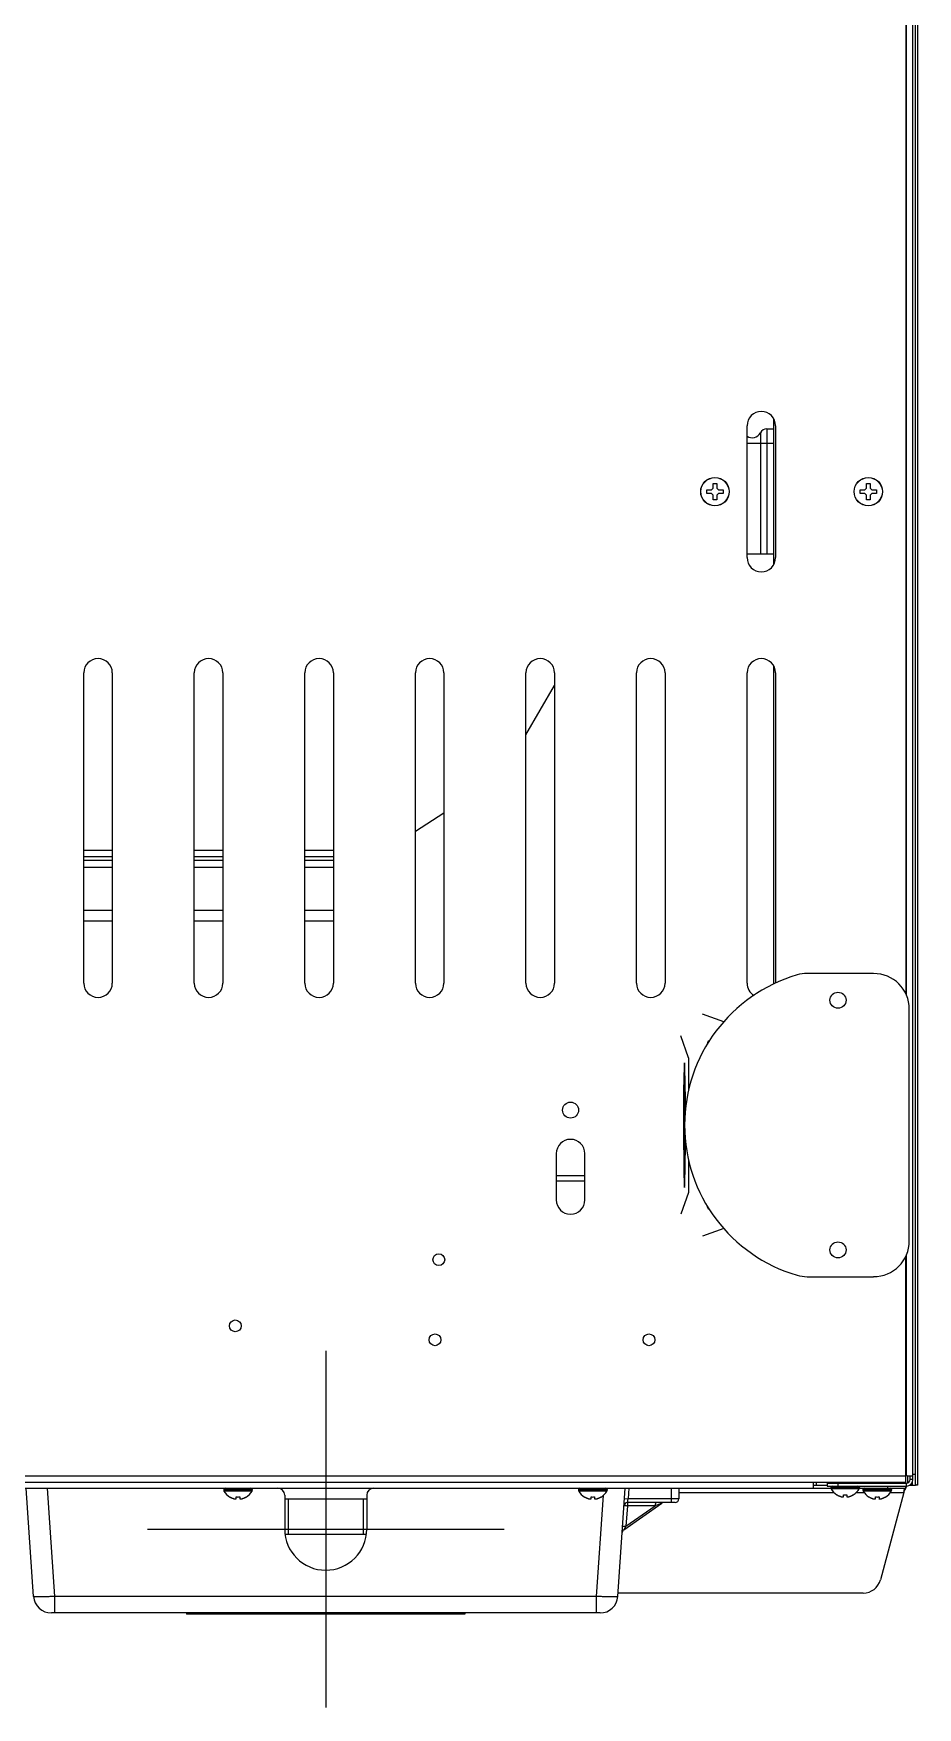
# Model space of a CAD drawing. Header units: millimetres. Extents: x -1319 to 3519, y -1539 to 2345.
# Drawn here: x 802.1 to 1050, y 1392.1 to 1861.5 of the extents above; entities that cross this region are included whole.
import ezdxf

# ---------------------------------------------------------------- set-up
doc = ezdxf.new("R2010")
doc.units = ezdxf.units.MM
doc.header["$LTSCALE"] = 65.395
doc.layers.get('0').update_dxf_attribs({"linetype": 'CONTINUOUS'})

msp = doc.modelspace()

# ---------------------------------------------------------------- linework, layer by layer
at = {"linetype": 'Continuous'}
for p, q in [((1048.66, 1456.04), (1048.66, 2216.44)), ((1049.96, 2215.64), (1049.96, 1454.44)), ((1049.96, 2215.64), (1049.96, 1454.44)), ((1049.27, 2212.64), (1049.27, 1457.44)), ((1046.66, 2133.67), (1046.66, 1592.21)), ((1046.86, 1591.78), (1046.86, 2134.1)), ((1002.16, 1714.54), (1002.16, 1751.54)), ((1009.66, 1712.61), (1009.66, 1753.47)), ((1010.16, 1751.54), (1010.16, 1714.54)), ((1002.16, 1746.63), (1009.66, 1746.63)), ((1005.9, 1749.52), (1005.9, 1715.63)), ((1007.69, 1750.63), (1009.66, 1750.63)), ((1007.69, 1750.63), (1007.69, 1715.63)), ((990.86, 1733.54), (992.16, 1733.54)), ((990.86, 1732.54), (990.86, 1733.54)), ((992.16, 1732.54), (990.86, 1732.54)), ((992.16, 1733.54), (992.66, 1734.04)), ((992.66, 1732.04), (992.16, 1732.54)), ((992.66, 1735.34), (993.66, 1735.34)), ((992.66, 1734.04), (992.66, 1735.34)), ((992.66, 1730.74), (992.66, 1732.04)), ((993.66, 1735.34), (993.66, 1734.04)), ((993.66, 1734.04), (994.16, 1733.54)), ((994.16, 1732.54), (993.66, 1732.04)), ((993.66, 1732.04), (993.66, 1730.74)), ((994.16, 1733.54), (995.46, 1733.54)), ((995.46, 1732.54), (994.16, 1732.54)), ((995.46, 1733.54), (995.46, 1732.54)), ((1033.86, 1733.54), (1035.16, 1733.54)), ((1033.86, 1732.54), (1033.86, 1733.54)), ((1035.16, 1732.54), (1033.86, 1732.54)), ((1035.16, 1733.54), (1035.66, 1734.04)), ((1035.66, 1732.04), (1035.16, 1732.54)), ((1035.66, 1735.34), (1036.66, 1735.34)), ((1035.66, 1734.04), (1035.66, 1735.34)), ((1035.66, 1730.74), (1035.66, 1732.04)), ((1036.66, 1735.34), (1036.66, 1734.04)), ((1036.66, 1734.04), (1037.16, 1733.54)), ((1037.16, 1732.54), (1036.66, 1732.04)), ((1036.66, 1732.04), (1036.66, 1730.74)), ((1037.16, 1733.54), (1038.46, 1733.54)), ((1038.46, 1732.54), (1037.16, 1732.54)), ((1038.46, 1733.54), (1038.46, 1732.54)), ((993.66, 1730.74), (992.66, 1730.74)), ((1036.66, 1730.74), (1035.66, 1730.74)), ((1002.16, 1715.63), (1009.66, 1715.63)), ((816.16, 1595.24), (816.16, 1682.24)), ((824.16, 1682.24), (824.16, 1595.24)), ((847.16, 1595.24), (847.16, 1682.24)), ((855.16, 1682.24), (855.16, 1595.24)), ((878.16, 1595.24), (878.16, 1682.24)), ((886.16, 1682.24), (886.16, 1595.24)), ((909.16, 1595.24), (909.16, 1682.24)), ((917.16, 1682.24), (917.16, 1595.24)), ((940.16, 1595.24), (940.16, 1682.24)), ((948.16, 1682.24), (948.16, 1595.24)), ((971.16, 1595.24), (971.16, 1682.24)), ((979.16, 1682.24), (979.16, 1595.24)), ((1002.16, 1595.24), (1002.16, 1682.24)), ((1009.66, 1594.96), (1009.66, 1684.17)), ((1010.16, 1682.24), (1010.16, 1595.24)), ((940.16, 1664.85), (948.16, 1678.71)), ((909.16, 1637.85), (917.16, 1642.95)), ((824.16, 1632.44), (816.16, 1632.44)), ((824.16, 1630.64), (816.16, 1630.64)), ((824.16, 1629.64), (816.16, 1629.64)), ((855.16, 1632.44), (847.16, 1632.44)), ((855.16, 1630.64), (847.16, 1630.64)), ((855.16, 1629.64), (847.16, 1629.64)), ((886.16, 1632.44), (878.16, 1632.44)), ((886.16, 1630.64), (878.16, 1630.64)), ((886.16, 1629.64), (878.16, 1629.64)), ((824.16, 1627.64), (816.16, 1627.64)), ((855.16, 1627.64), (847.16, 1627.64)), ((886.16, 1627.64), (878.16, 1627.64)), ((824.16, 1615.64), (816.16, 1615.64)), ((855.16, 1615.64), (847.16, 1615.64)), ((886.16, 1615.64), (878.16, 1615.64)), ((824.16, 1612.64), (816.16, 1612.64)), ((855.16, 1612.64), (847.16, 1612.64)), ((886.16, 1612.64), (878.16, 1612.64)), ((1037.66, 1597.94), (1019, 1597.94)), ((995.62, 1584.38), (989.67, 1586.54)), ((1047.66, 1522.94), (1047.66, 1587.94)), ((985.78, 1574.29), (983.56, 1580.43)), ((985.78, 1574.29), (985.78, 1565.18)), ((984.46, 1569.62), (984.46, 1569.35)), ((984.49, 1567.28), (984.49, 1567.33)), ((984.53, 1565.84), (984.56, 1564.77)), ((984.56, 1564.71), (984.53, 1563.65)), ((984.61, 1565.97), (984.57, 1567.03)), ((984.57, 1562.45), (984.61, 1563.52)), ((984.65, 1567.03), (984.61, 1565.97)), ((984.61, 1563.52), (984.65, 1562.45)), ((984.65, 1564.77), (984.69, 1565.84)), ((984.69, 1563.65), (984.65, 1564.71)), ((984.72, 1567.33), (984.72, 1567.28)), ((984.74, 1566.18), (984.75, 1565.97)), ((984.75, 1565.97), (984.75, 1565.96)), ((984.75, 1565.96), (984.75, 1565.84)), ((984.76, 1564.77), (984.77, 1564.72)), ((984.78, 1563.87), (984.78, 1563.65)), ((984.78, 1563.65), (984.78, 1563.53)), ((984.78, 1563.53), (984.78, 1563.52)), ((984.79, 1562.46), (984.79, 1562.21)), ((984.79, 1562.21), (984.8, 1561.55)), ((984.84, 1561.55), (984.83, 1562.21)), ((984.4, 1554.56), (984.4, 1554.68)), ((984.52, 1554.17), (984.52, 1553.91)), ((984.68, 1554.68), (984.54, 1554.68)), ((984.52, 1550.4), (984.52, 1550.11)), ((984.63, 1553.33), (984.53, 1550.78)), ((984.54, 1553.41), (984.63, 1553.41)), ((984.54, 1549.6), (984.68, 1549.6)), ((984.59, 1550.94), (984.69, 1553.49)), ((984.68, 1550.87), (984.59, 1550.87)), ((984.7, 1550.11), (984.7, 1550.36)), ((984.81, 1550.87), (984.8, 1550.46)), ((984.8, 1550.46), (984.8, 1550.36)), ((984.8, 1550.36), (984.8, 1550.11)), ((984.8, 1550.11), (984.8, 1549.6)), ((984.81, 1550.94), (984.81, 1550.87)), ((948.66, 1547.44), (948.66, 1534.44)), ((956.66, 1534.44), (956.66, 1547.44)), ((984.63, 1548.46), (984.54, 1548.46)), ((984.54, 1546.98), (984.62, 1546.98)), ((984.62, 1544.95), (984.54, 1544.95)), ((984.75, 1544.77), (984.74, 1544.61)), ((984.75, 1544.95), (984.75, 1544.77)), ((984.78, 1547.32), (984.78, 1547.11)), ((984.78, 1547.11), (984.78, 1546.98)), ((984.83, 1548.46), (984.83, 1548.53)), ((985.78, 1545.69), (985.78, 1536.58)), ((956.66, 1541.24), (948.66, 1541.24)), ((956.66, 1539.74), (948.66, 1539.74)), ((984.43, 1543.46), (984.43, 1543.34)), ((984.46, 1541.29), (984.46, 1541.25)), ((984.5, 1543.46), (984.49, 1543.59)), ((984.54, 1543.47), (984.63, 1543.47)), ((984.72, 1543.59), (984.72, 1543.47)), ((984.75, 1541.26), (984.75, 1541.27)), ((985.78, 1536.58), (983.56, 1530.45)), ((995.62, 1526.49), (989.67, 1524.34)), ((1046.66, 1455.24), (1046.66, 1518.67)), ((1046.86, 1457.38), (1046.86, 1519.1)), ((1019, 1512.94), (1037.66, 1512.94)), ((1046.66, 1457.04), (190.66, 1457.04)), ((1046.66, 1455.24), (190.66, 1455.24)), ((1020.66, 1455.24), (1020.66, 1453.64)), ((1021.66, 1454.44), (1021.66, 1455.24)), ((1028.06, 1455.15), (1027.91, 1455.24)), ((1028.06, 1455.15), (1031.26, 1455.15)), ((1028.06, 1455.04), (1028.06, 1455.15)), ((1031.26, 1455.15), (1031.41, 1455.24)), ((1031.26, 1455.04), (1031.26, 1455.15)), ((1036.73, 1455.04), (1037.06, 1455.23)), ((1037.06, 1455.23), (1037.06, 1455.24)), ((1037.06, 1455.23), (1040.26, 1455.23)), ((1040.26, 1455.23), (1040.26, 1455.24)), ((1040.59, 1455.04), (1040.26, 1455.23)), ((1046.86, 1457.38), (1046.66, 1457.73)), ((1047.14, 1457.04), (1047.02, 1457.04)), ((1047.86, 1457.04), (1047.14, 1457.04)), ((1047.16, 1457.04), (1047.16, 1455.09)), ((1048.66, 1457.04), (1047.86, 1457.04)), ((1047.86, 1456.04), (1047.86, 1457.04)), ((1048.66, 1456.04), (1047.86, 1456.04)), ((1049.27, 1457.44), (1048.66, 1457.44)), ((211.66, 1453.64), (1025.66, 1453.64)), ((802.09, 1423.3), (800.01, 1453.64)), ((808.08, 1423.3), (806, 1453.64)), ((863.41, 1453.24), (855.41, 1453.24)), ((855.41, 1453.24), (855.41, 1453.04)), ((863.41, 1453.04), (855.41, 1453.04)), ((863.36, 1452.84), (855.46, 1452.84)), ((857.11, 1451.16), (857.11, 1451.19)), ((858.91, 1450.64), (858.91, 1451.19)), ((859.91, 1451.19), (859.91, 1450.64)), ((861.71, 1451.19), (861.71, 1451.16)), ((863.41, 1453.24), (863.41, 1453.04)), ((872.51, 1451.64), (872.51, 1442.14)), ((872.51, 1450.64), (895.51, 1450.64)), ((873.51, 1450.64), (873.51, 1440.64)), ((894.51, 1450.64), (894.51, 1440.64)), ((895.51, 1451.64), (895.51, 1442.14)), ((962.91, 1453.24), (954.91, 1453.24)), ((954.91, 1453.24), (954.91, 1453.04)), ((962.91, 1453.04), (954.91, 1453.04)), ((962.86, 1452.84), (954.96, 1452.84)), ((956.61, 1451.16), (956.61, 1451.19)), ((958.41, 1450.64), (958.41, 1451.19)), ((959.41, 1451.19), (959.41, 1450.64)), ((959.94, 1423.3), (961.89, 1451.69)), ((961.21, 1451.19), (961.21, 1451.16)), ((962.91, 1453.24), (962.91, 1453.04)), ((965.93, 1423.3), (968.01, 1453.64)), ((967.81, 1450.71), (968.81, 1450.64)), ((968.67, 1449.64), (968.81, 1450.64)), ((969.01, 1453.64), (968.81, 1450.64)), ((983.01, 1450.64), (968.81, 1450.64)), ((981.01, 1449.64), (981.01, 1453.64)), ((983.01, 1453.64), (983.01, 1450.64)), ((983.01, 1452.44), (1026.51, 1452.44)), ((1020.66, 1454.44), (1024.66, 1454.44)), ((1024.66, 1455.04), (1046.86, 1455.04)), ((1024.66, 1455.04), (1024.66, 1454.24)), ((1024.66, 1454.24), (1046.86, 1454.24)), ((1033.66, 1453.84), (1025.66, 1453.84)), ((1025.66, 1453.84), (1025.66, 1453.64)), ((1033.66, 1453.64), (1025.66, 1453.64)), ((1033.61, 1453.44), (1025.71, 1453.44)), ((1027.36, 1451.76), (1027.36, 1451.79)), ((1027.66, 1455.04), (1027.66, 1454.24)), ((1029.16, 1451.24), (1029.16, 1451.79)), ((1030.16, 1451.79), (1030.16, 1451.24)), ((1031.96, 1451.79), (1031.96, 1451.76)), ((1032.81, 1452.44), (1035, 1452.44)), ((1033.66, 1453.84), (1033.66, 1453.64)), ((1033.66, 1453.64), (1046.66, 1453.64)), ((1042.66, 1453.24), (1034.66, 1453.24)), ((1034.66, 1453.24), (1034.66, 1453.04)), ((1042.66, 1453.04), (1034.66, 1453.04)), ((1042.61, 1452.84), (1034.71, 1452.84)), ((1036.36, 1451.16), (1036.36, 1451.19)), ((1038.16, 1450.64), (1038.16, 1451.19)), ((1039.16, 1451.19), (1039.16, 1450.64)), ((1046.12, 1452.44), (1039.56, 1427.94)), ((1040.96, 1451.19), (1040.96, 1451.16)), ((1041.66, 1453.64), (1041.66, 1454.24)), ((1042.32, 1452.44), (1046.12, 1452.44)), ((1042.66, 1453.24), (1042.66, 1453.04)), ((1046.66, 1453.44), (1046.66, 1454.24)), ((1046.86, 1454.24), (1046.86, 1455.04)), ((1047.68, 1454.44), (1049.43, 1454.44)), ((1048.16, 1454.8), (1048.16, 1454.44)), ((1049.96, 1454.44), (1049.43, 1454.44)), ((967.58, 1441.99), (978.25, 1449.46)), ((968.61, 1448.72), (968.21, 1442.97)), ((968.21, 1442.97), (976.43, 1448.72)), ((976.43, 1448.72), (968.61, 1448.72)), ((982.01, 1449.64), (968.67, 1449.64)), ((978.25, 1449.46), (976.43, 1448.72)), ((968.21, 1442.97), (967.58, 1441.99)), ((895.4, 1440.64), (872.62, 1440.64)), ((959.94, 1423.3), (808.08, 1423.3)), ((808.08, 1418.64), (808.08, 1423.3)), ((959.94, 1418.64), (959.94, 1423.3)), ((1034.73, 1424.24), (965.99, 1424.24)), ((960.94, 1418.64), (807.08, 1418.64)), ((845.01, 1418.64), (845.01, 1418.34)), ((923.01, 1418.34), (845.01, 1418.34)), ((861.46, 1418.64), (861.46, 1418.34)), ((864.96, 1418.64), (864.96, 1418.34)), ((903.06, 1418.64), (903.06, 1418.34)), ((906.56, 1418.64), (906.56, 1418.34)), ((923.01, 1418.64), (923.01, 1418.34))]:
    msp.add_line(p, q, dxfattribs=at)
at = {"color": 1}
for p, q in [((884.01, 1492.14), (884.01, 1392.14)), ((834.01, 1442.14), (934.01, 1442.14))]:
    msp.add_line(p, q, dxfattribs=at)
at = {"linetype": 'Continuous'}
for centre, radius in [((993.16, 1733.04), 4), ((993.16, 1733.04), 3.95), ((1036.16, 1733.04), 4), ((1036.16, 1733.04), 3.95), ((1027.66, 1590.44), 2.25), ((952.66, 1559.64), 2.25), ((1027.66, 1520.44), 2.25), ((915.72, 1517.7), 1.65), ((858.66, 1499.15), 1.65), ((914.66, 1495.24), 1.65), ((974.66, 1495.24), 1.65)]:
    msp.add_circle(centre, radius, dxfattribs=at)
for centre, radius, start, end in [((1006.16, 1751.54), 4, 0, 180), ((1003.66, 1750.63), 2.5, 232.6371, 333.6122), ((1007.69, 1748.63), 2, 90, 153.6122), ((1006.16, 1714.54), 4, 180, 0), ((820.16, 1682.24), 4, 0, 180), ((851.16, 1682.24), 4, 0, 180), ((882.16, 1682.24), 4, 0, 180), ((913.16, 1682.24), 4, 0, 180), ((944.16, 1682.24), 4, 0, 180), ((975.16, 1682.24), 4, 0, 180), ((1006.16, 1682.24), 4, 0, 180), ((1028.53, 1555.44), 43.87, 106.3369, 253.6631), ((1019, 1587.94), 10, 90, 106.3369), ((820.16, 1595.24), 4, 180, 0), ((851.16, 1595.24), 4, 180, 0), ((882.16, 1595.24), 4, 180, 0), ((913.16, 1595.24), 4, 180, 0), ((944.16, 1595.24), 4, 180, 0), ((975.16, 1595.24), 4, 180, 0), ((1006.16, 1595.24), 4, 180, 239.2846), ((992.16, 1577.93), 1.25, 118.13, 179.9987), ((1352.71, 1562.7), 368.32, 178.9653, 179.2867), ((588.43, 1562.25), 396.39, 0.7281, 1.0661), ((789.44, 1562.94), 195.33, 1.1308, 1.2734), ((755.75, 1562.27), 229.02, 0.9771, 1.131), ((639.02, 1560.36), 345.77, 0.7314, 0.9078), ((201.04, 1557.72), 783.81, 0.32816, 0.69929), ((1885.14, 1555.45), 900.74, 179.56982, 180.04896), ((1071.65, 1558.69), 87.13, 179.1478, 180.8485), ((118.3, 1555.68), 866.52, 0.15692, 0.29051), ((-153.14, 1555.7), 1137.99, 0.14861, 0.29479), ((952.66, 1547.44), 4, 0, 180), ((1810.58, 1555.05), 826.18, 180.11425, 180.37838), ((108.12, 1555.23), 876.69, 359.71973, 359.84303), ((1561.6, 1550.97), 577.22, 180.59822, 180.74518), ((1537.63, 1553.02), 553.22, 180.4726, 180.626), ((1368.44, 1551.08), 384.02, 180.6132, 180.9163), ((1186.75, 1548.1), 202.3, 180.8938, 181.2772), ((778.31, 1548.16), 206.47, 358.7311, 359.0137), ((573.24, 1551.45), 411.56, 359.0941, 359.3769), ((431.66, 1550.69), 553.17, 359.2518, 359.4052), ((260.74, 1552.5), 724.1, 359.40242, 359.56308), ((1351.39, 1548.19), 366.99, 180.7561, 181.0765), ((649.59, 1547.69), 335.22, 358.9024, 359.2783), ((952.66, 1534.44), 4, 180, 0), ((992.16, 1532.94), 1.25, 180.0014, 241.8703), ((1019, 1522.94), 10, 253.6631, 270), ((972.29, 1423.5), 81.91, 24.1704, 24.4363), ((989.84, 1410.75), 73.66, 38.9326, 39.2798), ((1046.86, 1456.04), 1.8, 270, 0), ((1046.86, 1456.04), 1, 270, 0), ((855.81, 1453.24), 0.4, 90, 180), ((855.81, 1453.04), 0.4, 180, 210.3012), ((859.61, 1455.26), 4.8, 210.3012, 238.6273), ((859.61, 1455.26), 4.8, 210.3012, 238.6273), ((859.6, 1455.24), 4.75, 238.4659, 241.0313), ((859.59, 1455.24), 4.75, 241.0316, 241.9926), ((859.59, 1455.24), 4.75, 241.9926, 243.3187), ((859.59, 1455.24), 4.74, 243.3188, 244.4598), ((859.59, 1455.23), 4.74, 244.4598, 245.4278), ((859.59, 1455.23), 4.73, 245.4278, 246.6825), ((859.59, 1455.22), 4.73, 246.6826, 247.4526), ((859.58, 1455.22), 4.72, 247.4524, 248.9975), ((859.58, 1455.21), 4.72, 248.9977, 249.4819), ((859.58, 1455.2), 4.7, 249.4813, 251.5344), ((859.57, 1455.18), 4.68, 251.535, 252.6227), ((859.57, 1455.16), 4.67, 252.6228, 253.6051), ((859.56, 1455.13), 4.64, 253.6036, 255.6824), ((858.66, 1452.63), 2.01, 262.7259, 264.7415), ((858.66, 1452.61), 1.98, 264.7442, 265.3991), ((858.66, 1452.6), 1.97, 265.3984, 266.7833), ((858.66, 1452.59), 1.96, 266.7841, 267.6235), ((858.66, 1452.58), 1.96, 267.6234, 268.8455), ((858.66, 1452.58), 1.95, 268.8459, 270.9258), ((858.66, 1452.58), 1.95, 270.9261, 271.9964), ((858.66, 1452.59), 1.96, 271.9964, 273.0228), ((858.66, 1452.6), 1.97, 273.0233, 274.286), ((858.66, 1452.61), 1.98, 274.2856, 275.1372), ((858.66, 1452.63), 2.01, 275.1401, 277.2744), ((859.41, 1454.96), 3.8, 262.4351, 277.5649), ((860.16, 1452.63), 2.01, 262.7256, 264.8598), ((860.16, 1452.61), 1.98, 264.8627, 265.7144), ((860.16, 1452.6), 1.97, 265.714, 266.9766), ((860.16, 1452.59), 1.96, 266.9771, 268.0037), ((860.16, 1452.58), 1.95, 268.0037, 269.0738), ((860.16, 1452.58), 1.95, 269.0741, 270.1995), ((860.16, 1452.58), 1.95, 270.1995, 271.1541), ((860.16, 1452.58), 1.95, 271.1545, 272.3767), ((860.16, 1452.59), 1.96, 272.3765, 273.2159), ((860.16, 1452.6), 1.97, 273.2167, 274.6016), ((860.16, 1452.61), 1.98, 274.6009, 275.2558), ((860.16, 1452.63), 2.01, 275.2585, 277.2741), ((859.26, 1455.13), 4.64, 284.3176, 286.3964), ((859.25, 1455.16), 4.67, 286.3949, 287.3772), ((859.25, 1455.18), 4.68, 287.3773, 288.465), ((859.24, 1455.2), 4.7, 288.4656, 290.5187), ((859.24, 1455.21), 4.72, 290.5181, 291.0023), ((859.24, 1455.22), 4.72, 291.0025, 292.5476), ((859.23, 1455.22), 4.73, 292.5474, 293.3174), ((859.23, 1455.23), 4.73, 293.3175, 294.5722), ((859.23, 1455.23), 4.74, 294.5722, 295.5402), ((859.23, 1455.24), 4.74, 295.5402, 296.6812), ((859.23, 1455.24), 4.75, 296.6813, 298.0074), ((859.23, 1455.24), 4.75, 298.0074, 298.9684), ((859.22, 1455.24), 4.75, 298.9687, 301.5341), ((859.21, 1455.26), 4.8, 301.3727, 329.6988), ((859.21, 1455.26), 4.8, 301.3727, 329.6988), ((863.01, 1453.24), 0.4, 0, 90), ((863.01, 1453.04), 0.4, 329.6988, 0), ((870.51, 1451.64), 2, 0, 90), ((897.51, 1451.64), 2, 90, 180), ((955.31, 1453.24), 0.4, 90, 180), ((955.31, 1453.04), 0.4, 180, 210.3012), ((959.11, 1455.26), 4.8, 210.3012, 238.6273), ((959.11, 1455.26), 4.8, 210.3012, 238.6273), ((959.1, 1455.24), 4.75, 238.4659, 241.0313), ((959.09, 1455.24), 4.75, 241.0316, 241.9926), ((959.09, 1455.24), 4.75, 241.9926, 243.3187), ((959.09, 1455.24), 4.74, 243.3188, 244.4598), ((959.09, 1455.23), 4.74, 244.4598, 245.4278), ((959.09, 1455.23), 4.73, 245.4278, 246.6825), ((959.09, 1455.22), 4.73, 246.6826, 247.4526), ((959.08, 1455.22), 4.72, 247.4524, 248.9975), ((959.08, 1455.21), 4.72, 248.9977, 249.4819), ((959.08, 1455.2), 4.7, 249.4813, 251.5344), ((959.07, 1455.18), 4.68, 251.535, 252.6227), ((959.07, 1455.16), 4.67, 252.6228, 253.6051), ((959.06, 1455.13), 4.64, 253.6036, 255.6824), ((958.16, 1452.63), 2.01, 262.7259, 264.7415), ((958.16, 1452.61), 1.98, 264.7442, 265.3991), ((958.16, 1452.6), 1.97, 265.3984, 266.7833), ((958.16, 1452.59), 1.96, 266.7841, 267.6235), ((958.16, 1452.58), 1.96, 267.6234, 268.8455), ((958.16, 1452.58), 1.95, 268.8459, 270.9258), ((958.16, 1452.58), 1.95, 270.9261, 271.9964), ((958.16, 1452.59), 1.96, 271.9964, 273.0228), ((958.16, 1452.6), 1.97, 273.0233, 274.286), ((958.16, 1452.61), 1.98, 274.2856, 275.1372), ((958.16, 1452.63), 2.01, 275.1401, 277.2744), ((958.91, 1454.96), 3.8, 262.4351, 277.5649), ((959.66, 1452.63), 2.01, 262.7256, 264.8598), ((959.66, 1452.61), 1.98, 264.8627, 265.7144), ((959.66, 1452.6), 1.97, 265.714, 266.9766), ((959.66, 1452.59), 1.96, 266.9771, 268.0037), ((959.66, 1452.58), 1.95, 268.0037, 269.0738), ((959.66, 1452.58), 1.95, 269.0741, 270.1995), ((959.66, 1452.58), 1.95, 270.1995, 271.1541), ((959.66, 1452.58), 1.95, 271.1545, 272.3767), ((959.66, 1452.59), 1.96, 272.3765, 273.2159), ((959.66, 1452.6), 1.97, 273.2167, 274.6016), ((959.66, 1452.61), 1.98, 274.6009, 275.2558), ((959.66, 1452.63), 2.01, 275.2585, 277.2741), ((958.76, 1455.13), 4.64, 284.3176, 286.3964), ((958.75, 1455.16), 4.67, 286.3949, 287.3772), ((958.75, 1455.18), 4.68, 287.3773, 288.465), ((958.74, 1455.2), 4.7, 288.4656, 290.5187), ((958.74, 1455.21), 4.72, 290.5181, 291.0023), ((958.74, 1455.22), 4.72, 291.0025, 292.5476), ((958.73, 1455.22), 4.73, 292.5474, 293.3174), ((958.73, 1455.23), 4.73, 293.3175, 294.5722), ((958.73, 1455.23), 4.74, 294.5722, 295.5402), ((958.73, 1455.24), 4.74, 295.5402, 296.6812), ((958.73, 1455.24), 4.75, 296.6813, 298.0074), ((958.73, 1455.24), 4.75, 298.0074, 298.9684), ((958.72, 1455.24), 4.75, 298.9687, 301.5341), ((958.71, 1455.26), 4.8, 301.3727, 329.6988), ((958.71, 1455.26), 4.8, 301.3727, 329.6988), ((962.51, 1453.24), 0.4, 0, 90), ((962.51, 1453.04), 0.4, 329.6988, 0), ((982.01, 1450.64), 1, 270, 0), ((1026.06, 1453.84), 0.4, 90, 180), ((1026.06, 1453.64), 0.4, 180, 210.3012), ((1029.86, 1455.86), 4.8, 210.3012, 238.6273), ((1029.86, 1455.86), 4.8, 210.3012, 238.6273), ((1029.85, 1455.84), 4.75, 238.4659, 241.0313), ((1029.84, 1455.84), 4.75, 241.0316, 241.9926), ((1029.84, 1455.84), 4.75, 241.9926, 243.3187), ((1029.84, 1455.84), 4.74, 243.3188, 244.4598), ((1029.84, 1455.83), 4.74, 244.4598, 245.4278), ((1029.84, 1455.83), 4.73, 245.4278, 246.6825), ((1029.84, 1455.82), 4.73, 246.6826, 247.4526), ((1029.83, 1455.82), 4.72, 247.4524, 248.9975), ((1029.83, 1455.81), 4.72, 248.9977, 249.4819), ((1029.83, 1455.8), 4.7, 249.4813, 251.5344), ((1029.82, 1455.78), 4.68, 251.535, 252.6227), ((1029.82, 1455.76), 4.67, 252.6228, 253.6051), ((1029.81, 1455.73), 4.64, 253.6036, 255.6824), ((1028.91, 1453.23), 2.01, 262.7259, 264.7415), ((1028.91, 1453.21), 1.98, 264.7442, 265.3991), ((1028.91, 1453.2), 1.97, 265.3984, 266.7833), ((1028.91, 1453.19), 1.96, 266.7841, 267.6235), ((1028.91, 1453.18), 1.96, 267.6234, 268.8455), ((1028.91, 1453.18), 1.95, 268.8459, 270.9258), ((1028.91, 1453.18), 1.95, 270.9261, 271.9964), ((1028.91, 1453.19), 1.96, 271.9964, 273.0228), ((1028.91, 1453.2), 1.97, 273.0233, 274.286), ((1028.91, 1453.21), 1.98, 274.2856, 275.1372), ((1028.91, 1453.23), 2.01, 275.1401, 277.2744), ((1029.66, 1455.56), 3.8, 262.4351, 277.5649), ((1030.41, 1453.23), 2.01, 262.7256, 264.8598), ((1030.41, 1453.21), 1.98, 264.8627, 265.7144), ((1030.41, 1453.2), 1.97, 265.714, 266.9766), ((1030.41, 1453.19), 1.96, 266.9771, 268.0037), ((1030.41, 1453.18), 1.95, 268.0037, 269.0738), ((1030.41, 1453.18), 1.95, 269.0741, 270.1995), ((1030.41, 1453.18), 1.95, 270.1995, 271.1541), ((1030.41, 1453.18), 1.95, 271.1545, 272.3767), ((1030.41, 1453.19), 1.96, 272.3765, 273.2159), ((1030.41, 1453.2), 1.97, 273.2167, 274.6016), ((1030.41, 1453.21), 1.98, 274.6009, 275.2558), ((1030.41, 1453.23), 2.01, 275.2585, 277.2741), ((1029.51, 1455.73), 4.64, 284.3176, 286.3964), ((1029.5, 1455.76), 4.67, 286.3949, 287.3772), ((1029.5, 1455.78), 4.68, 287.3773, 288.465), ((1029.49, 1455.8), 4.7, 288.4656, 290.5187), ((1029.49, 1455.81), 4.72, 290.5181, 291.0023), ((1029.49, 1455.82), 4.72, 291.0025, 292.5476), ((1029.48, 1455.82), 4.73, 292.5474, 293.3174), ((1029.48, 1455.83), 4.73, 293.3175, 294.5722), ((1029.48, 1455.83), 4.74, 294.5722, 295.5402), ((1029.48, 1455.84), 4.74, 295.5402, 296.6812), ((1029.48, 1455.84), 4.75, 296.6813, 298.0074), ((1029.48, 1455.84), 4.75, 298.0074, 298.9684), ((1029.47, 1455.84), 4.75, 298.9687, 301.5341), ((1029.46, 1455.86), 4.8, 301.3727, 329.6988), ((1029.46, 1455.86), 4.8, 301.3727, 329.6988), ((1033.26, 1453.84), 0.4, 0, 90), ((1033.26, 1453.64), 0.4, 329.6988, 0), ((1035.06, 1453.24), 0.4, 90, 180), ((1035.06, 1453.04), 0.4, 180, 210.3012), ((1038.86, 1455.26), 4.8, 210.3012, 238.6273), ((1038.86, 1455.26), 4.8, 210.3012, 238.6273), ((1038.85, 1455.24), 4.75, 238.4659, 241.0313), ((1038.84, 1455.24), 4.75, 241.0316, 241.9926), ((1038.84, 1455.24), 4.75, 241.9926, 243.3187), ((1038.84, 1455.24), 4.74, 243.3188, 244.4598), ((1038.84, 1455.23), 4.74, 244.4598, 245.4278), ((1038.84, 1455.23), 4.73, 245.4278, 246.6825), ((1038.84, 1455.22), 4.73, 246.6826, 247.4526), ((1038.83, 1455.22), 4.72, 247.4524, 248.9975), ((1038.83, 1455.21), 4.72, 248.9977, 249.4819), ((1038.83, 1455.2), 4.7, 249.4813, 251.5344), ((1038.82, 1455.18), 4.68, 251.535, 252.6227), ((1038.82, 1455.16), 4.67, 252.6228, 253.6051), ((1038.81, 1455.13), 4.64, 253.6036, 255.6824), ((1037.91, 1452.63), 2.01, 262.7259, 264.7415), ((1037.91, 1452.61), 1.98, 264.7442, 265.3991), ((1037.91, 1452.6), 1.97, 265.3984, 266.7833), ((1037.91, 1452.59), 1.96, 266.7841, 267.6235), ((1037.91, 1452.58), 1.96, 267.6234, 268.8455), ((1037.91, 1452.58), 1.95, 268.8459, 270.9258), ((1037.91, 1452.58), 1.95, 270.9261, 271.9964), ((1037.91, 1452.59), 1.96, 271.9964, 273.0228), ((1037.91, 1452.6), 1.97, 273.0233, 274.286), ((1037.91, 1452.61), 1.98, 274.2856, 275.1372), ((1037.91, 1452.63), 2.01, 275.1401, 277.2744), ((1038.66, 1454.96), 3.8, 262.4351, 277.5649), ((1039.41, 1452.63), 2.01, 262.7256, 264.8598), ((1039.41, 1452.61), 1.98, 264.8627, 265.7144), ((1039.41, 1452.6), 1.97, 265.714, 266.9766), ((1039.41, 1452.59), 1.96, 266.9771, 268.0037), ((1039.41, 1452.58), 1.95, 268.0037, 269.0738), ((1039.41, 1452.58), 1.95, 269.0741, 270.1995), ((1039.41, 1452.58), 1.95, 270.1995, 271.1541), ((1039.41, 1452.58), 1.95, 271.1545, 272.3767), ((1039.41, 1452.59), 1.96, 272.3765, 273.2159), ((1039.41, 1452.6), 1.97, 273.2167, 274.6016), ((1039.41, 1452.61), 1.98, 274.6009, 275.2558), ((1039.41, 1452.63), 2.01, 275.2585, 277.2741), ((1038.51, 1455.13), 4.64, 284.3176, 286.3964), ((1038.5, 1455.16), 4.67, 286.3949, 287.3772), ((1038.5, 1455.18), 4.68, 287.3773, 288.465), ((1038.49, 1455.2), 4.7, 288.4656, 290.5187), ((1038.49, 1455.21), 4.72, 290.5181, 291.0023), ((1038.49, 1455.22), 4.72, 291.0025, 292.5476), ((1038.48, 1455.22), 4.73, 292.5474, 293.3174), ((1038.48, 1455.23), 4.73, 293.3175, 294.5722), ((1038.48, 1455.23), 4.74, 294.5722, 295.5402), ((1038.48, 1455.24), 4.74, 295.5402, 296.6812), ((1038.48, 1455.24), 4.75, 296.6813, 298.0074), ((1038.48, 1455.24), 4.75, 298.0074, 298.9684), ((1038.47, 1455.24), 4.75, 298.9687, 301.5341), ((1038.46, 1455.26), 4.8, 301.3727, 329.6988), ((1038.46, 1455.26), 4.8, 301.3727, 329.6988), ((1042.26, 1453.24), 0.4, 0, 90), ((1042.26, 1453.04), 0.4, 329.6988, 0), ((1040.57, 1462.43), 10.36, 306.0334, 307.5235), ((1037.47, 1466.5), 15.47, 307.4522, 307.5937), ((1017.93, 1474.94), 35.71, 324.4131, 324.5786), ((968.67, 1448.64), 1, 90, 176.0773), ((978.83, 1448.64), 1, 89.9998, 124.9999), ((884.01, 1442.14), 11.5, 180, 0), ((968.16, 1441.17), 1, 125.0001, 176.0773), ((1034.73, 1429.24), 5, 270, 345), ((807.08, 1423.64), 5, 183.9227, 270), ((960.94, 1423.64), 5, 270, 356.0773)]:
    msp.add_arc(centre, radius, start, end, dxfattribs=at)
for centre, major_axis, ratio, start_param, end_param in [((1037.66, 1587.94), (10, 0), 0.999848, 0, 1.570796), ((984.55, 1566.43), (0, 0.846), 0.034921, 5.497787, 8.639385), ((984.55, 1563.05), (0, 0.846), 0.034921, 0.785398, 3.926991), ((984.56, 1564.74), (0, 0.0423), 0.034921, -2.356194, -0.785398), ((984.61, 1566), (0, 0.0423), 0.034921, -3.926991, -3.141592), ((984.61, 1563.49), (0, 0.0423), 0.034921, 0, 0.785375), ((984.67, 1566.43), (0, 0.846), 0.034921, -2.356184, 0.785398), ((984.65, 1564.74), (0, 0.0423), 0.034921, 0.785398, 2.356194), ((984.67, 1563.05), (0, 0.846), 0.034921, 2.356194, 5.497787), ((984.54, 1554.17), (0, 0.508), 0.034921, 0, 1.570796), ((984.54, 1553.91), (0, 0.508), 0.034921, 1.570796, 3.141593), ((984.54, 1550.4), (0, 0.508), 0.034921, 0.715585, 1.570796), ((984.54, 1550.11), (0, 0.508), 0.034921, 1.570796, 3.141593), ((984.59, 1550.91), (0, 0.0423), 0.034921, 0.715585, 3.141593), ((984.63, 1553.36), (0, 0.0423), 0.034921, -2.426026, 0), ((984.68, 1550.36), (0, 0.508), 0.034921, -1.570796, 0), ((984.68, 1550.11), (0, 0.508), 0.034921, -3.141588, -1.570796), ((984.54, 1547.72), (0, 0.74), 0.034921, 6.283185, 9.424778), ((984.54, 1544.21), (0, 0.74), 0.034921, 6.283185, 9.424778), ((984.62, 1546.13), (0, 0.846), 0.034921, -1.437057, 0), ((984.62, 1545.79), (0, 0.846), 0.034921, -3.141593, -1.704528), ((984.63, 1546.55), (0, 1.9), 0.034921, -1.159279, 0), ((984.63, 1545.37), (0, 1.9), 0.034921, 3.141593, 4.300872), ((984.58, 1545.96), (0, 2.11), 0.034921, -1.704528, -1.437062), ((984.58, 1545.96), (0, 3.38), 0.034921, -1.982313, -1.159279), ((1037.66, 1522.94), (10, 0), 0.999848, -1.570796, 0)]:
    msp.add_ellipse(centre, major_axis=major_axis, ratio=ratio, start_param=start_param, end_param=end_param, dxfattribs=at)
msp.add_ellipse((984.61, 1558.69), major_axis=(0, 1.37), ratio=0.034921, dxfattribs=at)
for points, knots in [([(984.56, 1572.62), (984.53, 1572.19), (984.5, 1571.19), (984.48, 1570.19), (984.46, 1569.62)], [0, 0, 0, 0, 0.43077, 1, 1, 1, 1]), ([(984.61, 1572.94), (984.6, 1572.94), (984.59, 1572.9), (984.58, 1572.85), (984.57, 1572.74), (984.56, 1572.66), (984.56, 1572.62)], [0, 0, 0, 0, 0.075297, 0.270753, 0.582876, 1, 1, 1, 1]), ([(984.75, 1569.62), (984.75, 1569.82), (984.74, 1570.21), (984.73, 1570.78), (984.71, 1571.31), (984.69, 1571.81), (984.68, 1572.18), (984.67, 1572.44), (984.66, 1572.61), (984.64, 1572.74), (984.63, 1572.85), (984.62, 1572.9), (984.62, 1572.94), (984.61, 1572.94)], [0, 0, 0, 0, 0.178798, 0.350524, 0.513324, 0.6636, 0.795625, 0.852565, 0.902088, 0.942924, 0.973487, 0.99263, 1, 1, 1, 1]), ([(984.49, 1567.33), (984.5, 1567.47), (984.5, 1567.75), (984.51, 1568.16), (984.53, 1568.53), (984.54, 1568.87), (984.55, 1569.12), (984.56, 1569.29), (984.57, 1569.4), (984.58, 1569.49), (984.59, 1569.56), (984.6, 1569.59), (984.6, 1569.62), (984.61, 1569.62)], [0, 0, 0, 0, 0.186562, 0.364444, 0.529977, 0.678688, 0.805728, 0.859645, 0.906265, 0.944674, 0.973811, 0.992501, 1, 1, 1, 1]), ([(984.61, 1569.62), (984.61, 1569.62), (984.62, 1569.61), (984.62, 1569.58), (984.63, 1569.52), (984.64, 1569.42), (984.65, 1569.35), (984.65, 1569.3)], [0, 0, 0, 0, 0.025173, 0.080384, 0.282291, 0.593979, 1, 1, 1, 1]), ([(984.65, 1569.3), (984.67, 1569.02), (984.7, 1568.37), (984.71, 1567.71), (984.72, 1567.33)], [0, 0, 0, 0, 0.429454, 1, 1, 1, 1]), ([(984.43, 1567.29), (984.38, 1563.57), (984.35, 1556.13), (984.37, 1548.68), (984.41, 1544.94)], [0, 0, 0, 0, 0.498361, 1, 1, 1, 1]), ([(984.42, 1562.21), (984.43, 1562.65), (984.44, 1564.34), (984.47, 1566.03), (984.49, 1567.28)], [0, 0, 0, 0, 0.260706, 1, 1, 1, 1]), ([(984.57, 1561.24), (984.56, 1561.15), (984.54, 1560.74), (984.54, 1560.32), (984.53, 1559.99)], [0, 0, 0, 0, 0.194746, 1, 1, 1, 1]), ([(984.61, 1561.55), (984.6, 1561.55), (984.6, 1561.51), (984.58, 1561.46), (984.58, 1561.36), (984.57, 1561.28), (984.57, 1561.24)], [0, 0, 0, 0, 0.073362, 0.266931, 0.577789, 1, 1, 1, 1]), ([(984.53, 1557.4), (984.53, 1557.28), (984.54, 1556.86), (984.55, 1556.45), (984.57, 1556.15)], [0, 0, 0, 0, 0.297247, 1, 1, 1, 1]), ([(984.57, 1556.15), (984.57, 1556.11), (984.58, 1556.03), (984.58, 1555.93), (984.6, 1555.88), (984.6, 1555.84), (984.61, 1555.84)], [0, 0, 0, 0, 0.422215, 0.733072, 0.926639, 1, 1, 1, 1]), ([(984.46, 1541.25), (984.48, 1540.68), (984.5, 1539.68), (984.53, 1538.68), (984.56, 1538.25)], [0, 0, 0, 0, 0.574407, 1, 1, 1, 1]), ([(984.61, 1541.26), (984.6, 1541.26), (984.6, 1541.28), (984.59, 1541.31), (984.58, 1541.38), (984.57, 1541.46), (984.56, 1541.56), (984.55, 1541.73), (984.54, 1541.97), (984.53, 1542.3), (984.52, 1542.66), (984.51, 1543.05), (984.5, 1543.32), (984.5, 1543.46)], [0, 0, 0, 0, 0.007007, 0.02446, 0.05243, 0.090247, 0.136945, 0.191401, 0.320117, 0.470109, 0.635991, 0.813506, 1, 1, 1, 1]), ([(984.65, 1541.57), (984.65, 1541.53), (984.64, 1541.45), (984.63, 1541.35), (984.62, 1541.3), (984.62, 1541.26), (984.61, 1541.26)], [0, 0, 0, 0, 0.41614, 0.728903, 0.925209, 1, 1, 1, 1]), ([(984.61, 1537.94), (984.61, 1537.94), (984.62, 1537.95), (984.62, 1537.98), (984.63, 1538.04), (984.64, 1538.14), (984.66, 1538.28), (984.67, 1538.44), (984.68, 1538.7), (984.7, 1539.07), (984.71, 1539.56), (984.73, 1540.1), (984.74, 1540.67), (984.75, 1541.06), (984.75, 1541.26)], [0, 0, 0, 0, 0.002554, 0.00811, 0.028405, 0.059717, 0.100469, 0.149326, 0.205245, 0.33526, 0.484784, 0.648269, 0.821055, 1, 1, 1, 1]), ([(984.72, 1543.47), (984.71, 1543.11), (984.69, 1542.48), (984.67, 1541.85), (984.65, 1541.57)], [0, 0, 0, 0, 0.565272, 1, 1, 1, 1]), ([(984.56, 1538.25), (984.57, 1538.21), (984.57, 1538.13), (984.58, 1538.03), (984.59, 1537.98), (984.6, 1537.94), (984.61, 1537.94)], [0, 0, 0, 0, 0.406841, 0.718914, 0.920876, 1, 1, 1, 1]), ([(1048.63, 1454.44), (1048.62, 1454.44), (1048.61, 1454.46), (1048.6, 1454.5), (1048.58, 1454.58), (1048.57, 1454.68), (1048.55, 1454.81), (1048.53, 1455.03), (1048.52, 1455.21), (1048.52, 1455.34)], [0, 0, 0, 0, 0.023537, 0.074862, 0.156797, 0.269181, 0.411141, 0.581389, 1, 1, 1, 1]), ([(1049.27, 1457.44), (1049.27, 1457.24), (1049.27, 1456.86), (1049.28, 1456.3), (1049.3, 1455.79), (1049.31, 1455.34), (1049.33, 1455.02), (1049.35, 1454.8), (1049.37, 1454.67), (1049.38, 1454.58), (1049.39, 1454.5), (1049.41, 1454.46), (1049.42, 1454.44), (1049.43, 1454.44)], [0, 0, 0, 0, 0.194143, 0.380847, 0.552959, 0.703897, 0.827906, 0.878303, 0.920312, 0.953562, 0.977803, 0.992998, 1, 1, 1, 1]), ([(1046.12, 1452.44), (1046.17, 1452.57), (1046.23, 1452.75), (1046.32, 1452.99), (1046.39, 1453.14), (1046.45, 1453.26), (1046.52, 1453.36), (1046.58, 1453.42), (1046.64, 1453.44), (1046.66, 1453.44)], [0, 0, 0, 0, 0.346686, 0.50522, 0.646887, 0.767667, 0.865259, 0.940414, 1, 1, 1, 1]), ([(1046.12, 1452.44), (1046.14, 1452.53), (1046.2, 1452.86), (1046.27, 1453.19), (1046.33, 1453.44)], [0, 0, 0, 0, 0.263613, 1, 1, 1, 1]), ([(1046.33, 1453.44), (1046.33, 1453.46), (1046.34, 1453.52), (1046.36, 1453.59), (1046.37, 1453.64)], [0, 0, 0, 0, 0.259493, 1, 1, 1, 1]), ([(1046.66, 1453.75), (1046.69, 1453.78), (1046.79, 1453.92), (1046.89, 1454.06), (1046.96, 1454.16)], [0, 0, 0, 0, 0.245654, 1, 1, 1, 1]), ([(967.67, 1448.71), (967.67, 1448.71), (967.7, 1448.73), (967.75, 1448.73), (967.84, 1448.74), (967.95, 1448.74), (968.09, 1448.74), (968.31, 1448.74), (968.49, 1448.73), (968.61, 1448.72)], [0, 0, 0, 0, 0.024853, 0.082431, 0.173718, 0.296074, 0.445409, 0.616576, 1, 1, 1, 1]), ([(968.67, 1449.64), (968.67, 1449.64), (968.66, 1449.63), (968.65, 1449.61), (968.64, 1449.56), (968.64, 1449.48), (968.63, 1449.37), (968.62, 1449.23), (968.61, 1449.07), (968.61, 1448.9), (968.61, 1448.79), (968.61, 1448.72)], [0, 0, 0, 0, 0.00773, 0.02298, 0.079544, 0.17029, 0.292433, 0.441909, 0.613656, 0.801828, 1, 1, 1, 1]), ([(976.49, 1449.64), (976.49, 1449.64), (976.48, 1449.63), (976.47, 1449.61), (976.46, 1449.56), (976.45, 1449.48), (976.45, 1449.37), (976.44, 1449.23), (976.43, 1449.07), (976.43, 1448.9), (976.43, 1448.79), (976.43, 1448.72)], [0, 0, 0, 0, 0.00773, 0.02298, 0.079544, 0.170289, 0.292432, 0.441908, 0.613655, 0.801827, 1, 1, 1, 1]), ([(967.28, 1442.96), (967.28, 1442.96), (967.31, 1442.97), (967.36, 1442.98), (967.45, 1442.99), (967.56, 1442.99), (967.7, 1442.99), (967.92, 1442.99), (968.09, 1442.98), (968.21, 1442.97)], [0, 0, 0, 0, 0.024853, 0.082431, 0.173718, 0.296074, 0.445409, 0.616576, 1, 1, 1, 1]), ([(808.08, 1423.3), (807.69, 1423.27), (806.93, 1423.23), (805.82, 1423.19), (804.8, 1423.16), (803.91, 1423.15), (803.25, 1423.16), (802.82, 1423.17), (802.57, 1423.19), (802.37, 1423.21), (802.24, 1423.23), (802.16, 1423.25), (802.12, 1423.26), (802.09, 1423.28), (802.09, 1423.3)], [0, 0, 0, 0, 0.194114, 0.380686, 0.55262, 0.703379, 0.827256, 0.87762, 0.919626, 0.952912, 0.977243, 0.986038, 0.992636, 1, 1, 1, 1]), ([(965.93, 1423.3), (965.93, 1423.28), (965.9, 1423.26), (965.86, 1423.25), (965.78, 1423.23), (965.65, 1423.21), (965.45, 1423.19), (965.2, 1423.17), (964.77, 1423.16), (964.11, 1423.15), (963.22, 1423.16), (962.2, 1423.19), (961.09, 1423.23), (960.33, 1423.27), (959.94, 1423.3)], [0, 0, 0, 0, 0.007364, 0.013962, 0.022757, 0.047088, 0.080374, 0.12238, 0.172744, 0.296622, 0.44738, 0.619314, 0.805886, 1, 1, 1, 1])]:
    msp.add_open_spline(points, degree=3, knots=knots, dxfattribs=at)
for points in [[(984.77, 1564.72), (984.77, 1564.44), (984.77, 1564.15), (984.78, 1563.87)], [(984.78, 1563.52), (984.78, 1563.16), (984.79, 1562.81), (984.79, 1562.46)], [(984.8, 1561.55), (984.8, 1561.06), (984.8, 1560.56), (984.81, 1560.07)], [(984.4, 1553.41), (984.4, 1553.79), (984.4, 1554.17), (984.4, 1554.56)], [(984.43, 1548.46), (984.42, 1548.84), (984.42, 1549.22), (984.42, 1549.6)], [(984.8, 1549.6), (984.8, 1549.22), (984.79, 1548.84), (984.79, 1548.46)], [(984.83, 1548.53), (984.83, 1548.89), (984.84, 1549.24), (984.84, 1549.6)], [(984.84, 1550.87), (984.85, 1551.32), (984.85, 1551.78), (984.85, 1552.23)], [(984.84, 1549.6), (984.84, 1550.02), (984.84, 1550.45), (984.84, 1550.87)], [(984.79, 1548.46), (984.79, 1548.08), (984.78, 1547.7), (984.78, 1547.32)], [(984.82, 1546.98), (984.83, 1547.47), (984.83, 1547.96), (984.83, 1548.46)]]:
    msp.add_open_spline(points, degree=3, dxfattribs=at)

doc.saveas('drawing.dxf')
